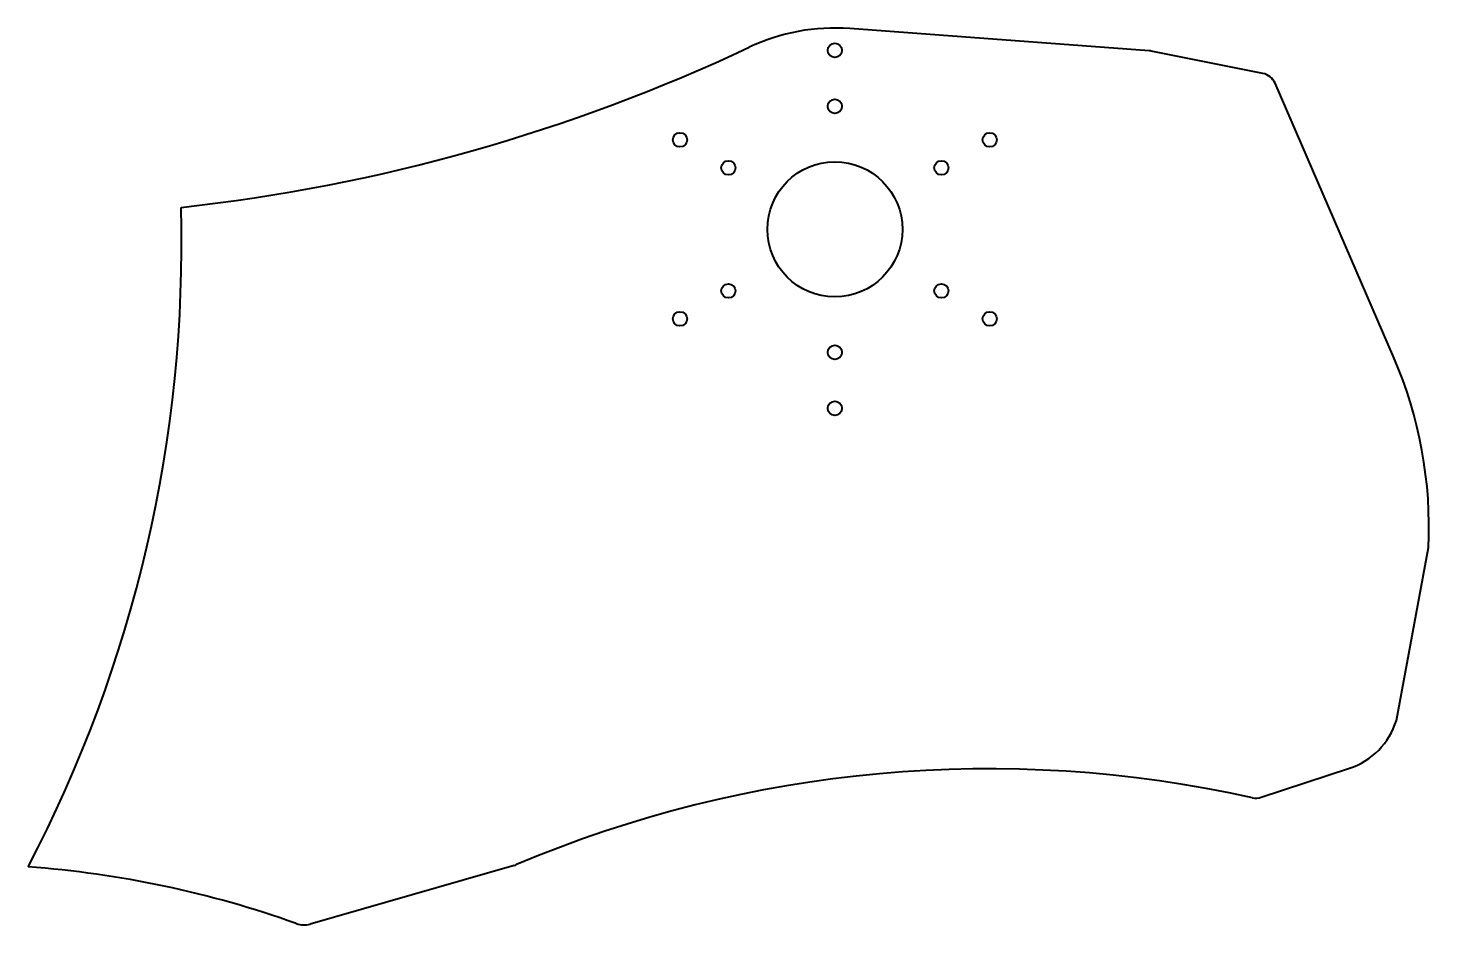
# Model space of a CAD drawing. Header units: inches. Extents: x -9 to 6.6, y -7.8 to 2.3.
import ezdxf

# ---------------------------------------------------------------- set-up
doc = ezdxf.new("R2010")
doc.units = ezdxf.units.IN
doc.header["$MEASUREMENT"] = 0
doc.layers.add('ModelSketch_Visible', color=7, linetype='Continuous', lineweight=40)

msp = doc.modelspace()

# ---------------------------------------------------------------- linework, layer by layer
at = {"layer": 'ModelSketch_Visible'}
for p, q in [((3.514, 1.995), (0.167, 2.244)), ((4.787, 1.742), (3.537, 1.992)), ((6.248, -1.426), (4.922, 1.633)), ((6.279, -5.49), (6.639, -3.558)), ((4.769, -6.348), (5.755, -6.024)), ((-3.587, -7.11), (-5.869, -7.766))]:
    msp.add_line(p, q, dxfattribs=at)
for centre, radius in [((0, 2), 0.0795), ((0, 1.375), 0.0795), ((-1.732, 1), 0.0795), ((1.732, 1), 0.0795), ((-1.191, 0.687), 0.0795), ((0, 0), 0.755), ((1.191, 0.687), 0.0795), ((-1.191, -0.688), 0.0795), ((1.191, -0.688), 0.0795), ((-1.732, -1), 0.0795), ((1.732, -1), 0.0795), ((0, -1.375), 0.0795), ((0, -2), 0.0795)]:
    msp.add_circle(centre, radius, dxfattribs=at)
for centre, radius, start, end in [((0, 0), 2.25, 85.7552, 115.2172), ((-9.5, 20.173), 20.048, 276.267, 295.2172), ((3.5, 1.808), 0.188, 78.6901, 85.7552), ((4.75, 1.558), 0.188, 23.4325, 78.6901), ((-22.306, -0.158), 15, 332.318, 1.5395), ((1.841, -3.336), 4.803, 357.3473, 23.4325), ((5.5, -5.25), 0.815, 288.2037, 342.8922), ((1.724, -19.604), 13.574, 77.4664, 112.9032), ((4.71, -6.17), 0.187, 257.4664, 288.2037), ((-9.825, -18.338), 11.24, 70.2292, 85.9076), ((-3.656, -6.87), 0.25, 286.0273, 292.9032), ((-5.938, -7.525), 0.25, 250.2292, 286.0273)]:
    msp.add_arc(centre, radius, start, end, dxfattribs=at)

doc.saveas('drawing.dxf')
